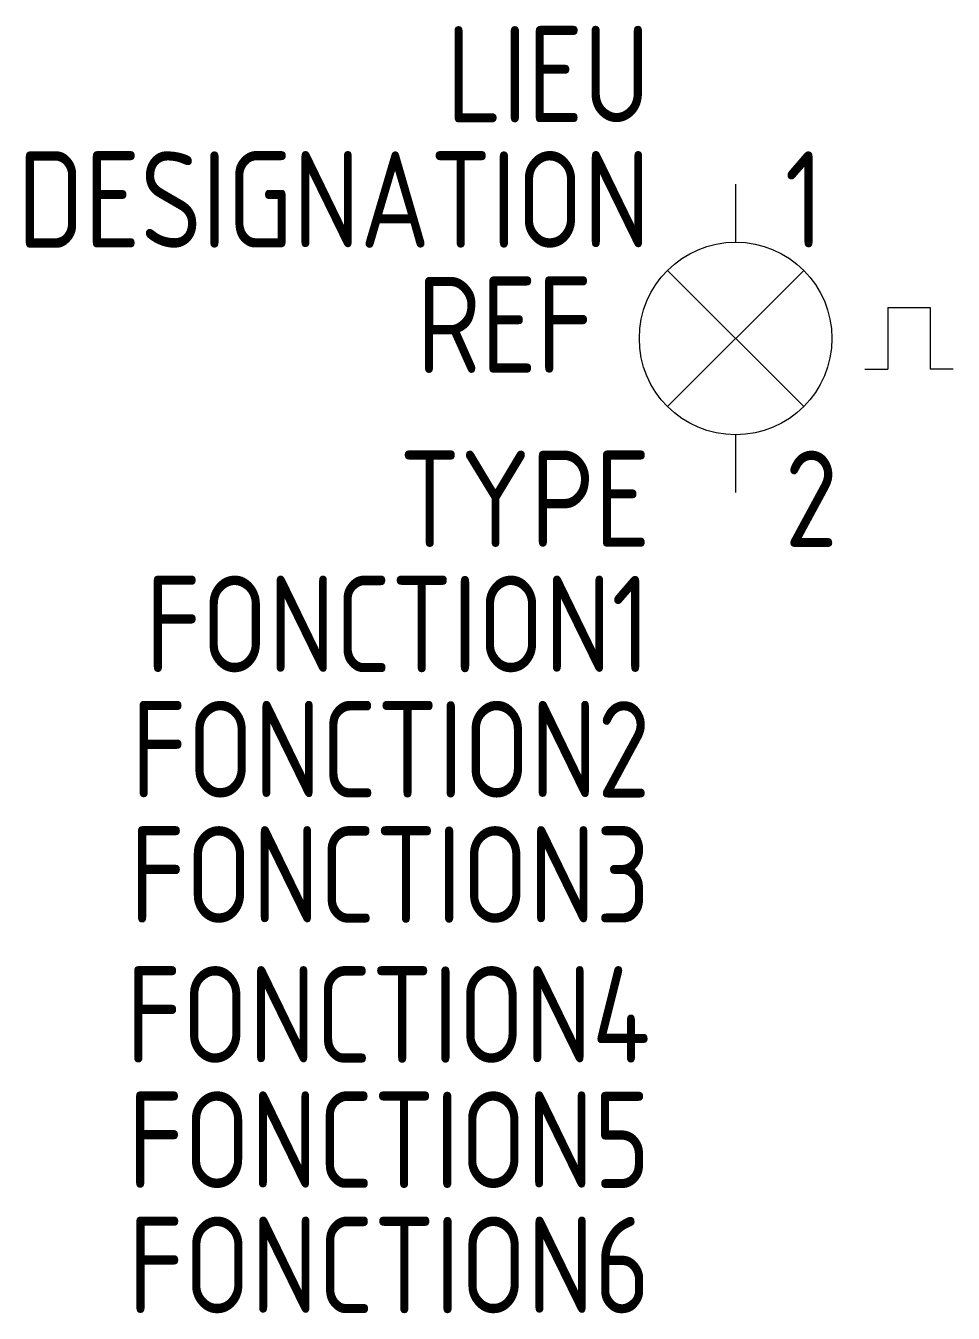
# Model space of a CAD drawing. Extents: x -1603.1 to -1579, y -908.9 to -875.5.
import ezdxf
from ezdxf.enums import TextEntityAlignment as Align

# ---------------------------------------------------------------- set-up
doc = ezdxf.new("R2010")
doc.units = 0
for name, color, linetype in [('SYMB_FIL', 3, 'CONTINUOUS'), ('SYMB_FIL_FIN', 1, 'CONTINUOUS'), ('SYMB_REF_CONTACT', 2, 'CONTINUOUS'), ('SYMB_TXT_CONTACT', 2, 'CONTINUOUS'), ('SYMB_TXT_NOM', 3, 'CONTINUOUS')]:
    doc.layers.add(name, color=color, linetype=linetype)
doc.styles.add('NET2_5', font='isocp.shx', dxfattribs={"width": 0.9, "height": 2.5})

msp = doc.modelspace()

# ---------------------------------------------------------------- linework, layer by layer
at = {"layer": 'SYMB_FIL'}
for p, q in [((-1584.634, -879.593), (-1584.634, -881.093)), ((-1586.402, -885.361), (-1582.866, -881.826)), ((-1586.402, -881.826), (-1582.866, -885.361)), ((-1584.634, -886.093), (-1584.634, -887.593))]:
    msp.add_line(p, q, dxfattribs=at)
msp.add_circle((-1584.634, -883.593), 2.5, dxfattribs=at)
at = {"layer": 'SYMB_FIL_FIN'}
for p, q in [((-1580.684, -882.793), (-1580.684, -884.393)), ((-1580.684, -882.793), (-1579.584, -882.793)), ((-1579.584, -882.793), (-1579.584, -884.393)), ((-1581.284, -884.393), (-1580.684, -884.393)), ((-1578.984, -884.393), (-1579.584, -884.393))]:
    msp.add_line(p, q, dxfattribs=at)

# ---------------------------------------------------------------- texts
at = {"layer": 'SYMB_REF_CONTACT', "style": 'NET2_5', "width": 0.9, "flags": 8}
msp.add_attdef('REF', text='', height=2.5, dxfattribs=at).set_placement((-1588.347, -884.487), align=Align.RIGHT)
at = {"layer": 'SYMB_TXT_CONTACT', "style": 'NET2_5', "width": 0.9, "flags": 8}
for tag, p, s in [('1', (-1583.359, -881.237), 'X1'), ('2', (-1583.359, -889.004), 'X2')]:
    msp.add_attdef(tag, p, s, height=2.5, dxfattribs=at)
at = {"layer": 'SYMB_TXT_NOM', "style": 'NET2_5', "width": 0.9, "flags": 8}
for tag, text, p in [('LIEU', '', (-1586.847, -877.987)), ('DESIGNATION', 'H?', (-1586.847, -881.237)), ('TYPE', '', (-1586.847, -889.004)), ('FONCTION1', '', (-1586.847, -892.254)), ('FONCTION2', '', (-1586.847, -895.504)), ('FONCTION3', '', (-1586.847, -898.754)), ('FONCTION4', '', (-1586.847, -902.386)), ('FONCTION5', '', (-1586.847, -905.636)), ('FONCTION6', '', (-1586.847, -908.886))]:
    msp.add_attdef(tag, text=text, height=2.5, dxfattribs=at).set_placement(p, align=Align.RIGHT)

doc.saveas('drawing.dxf')
